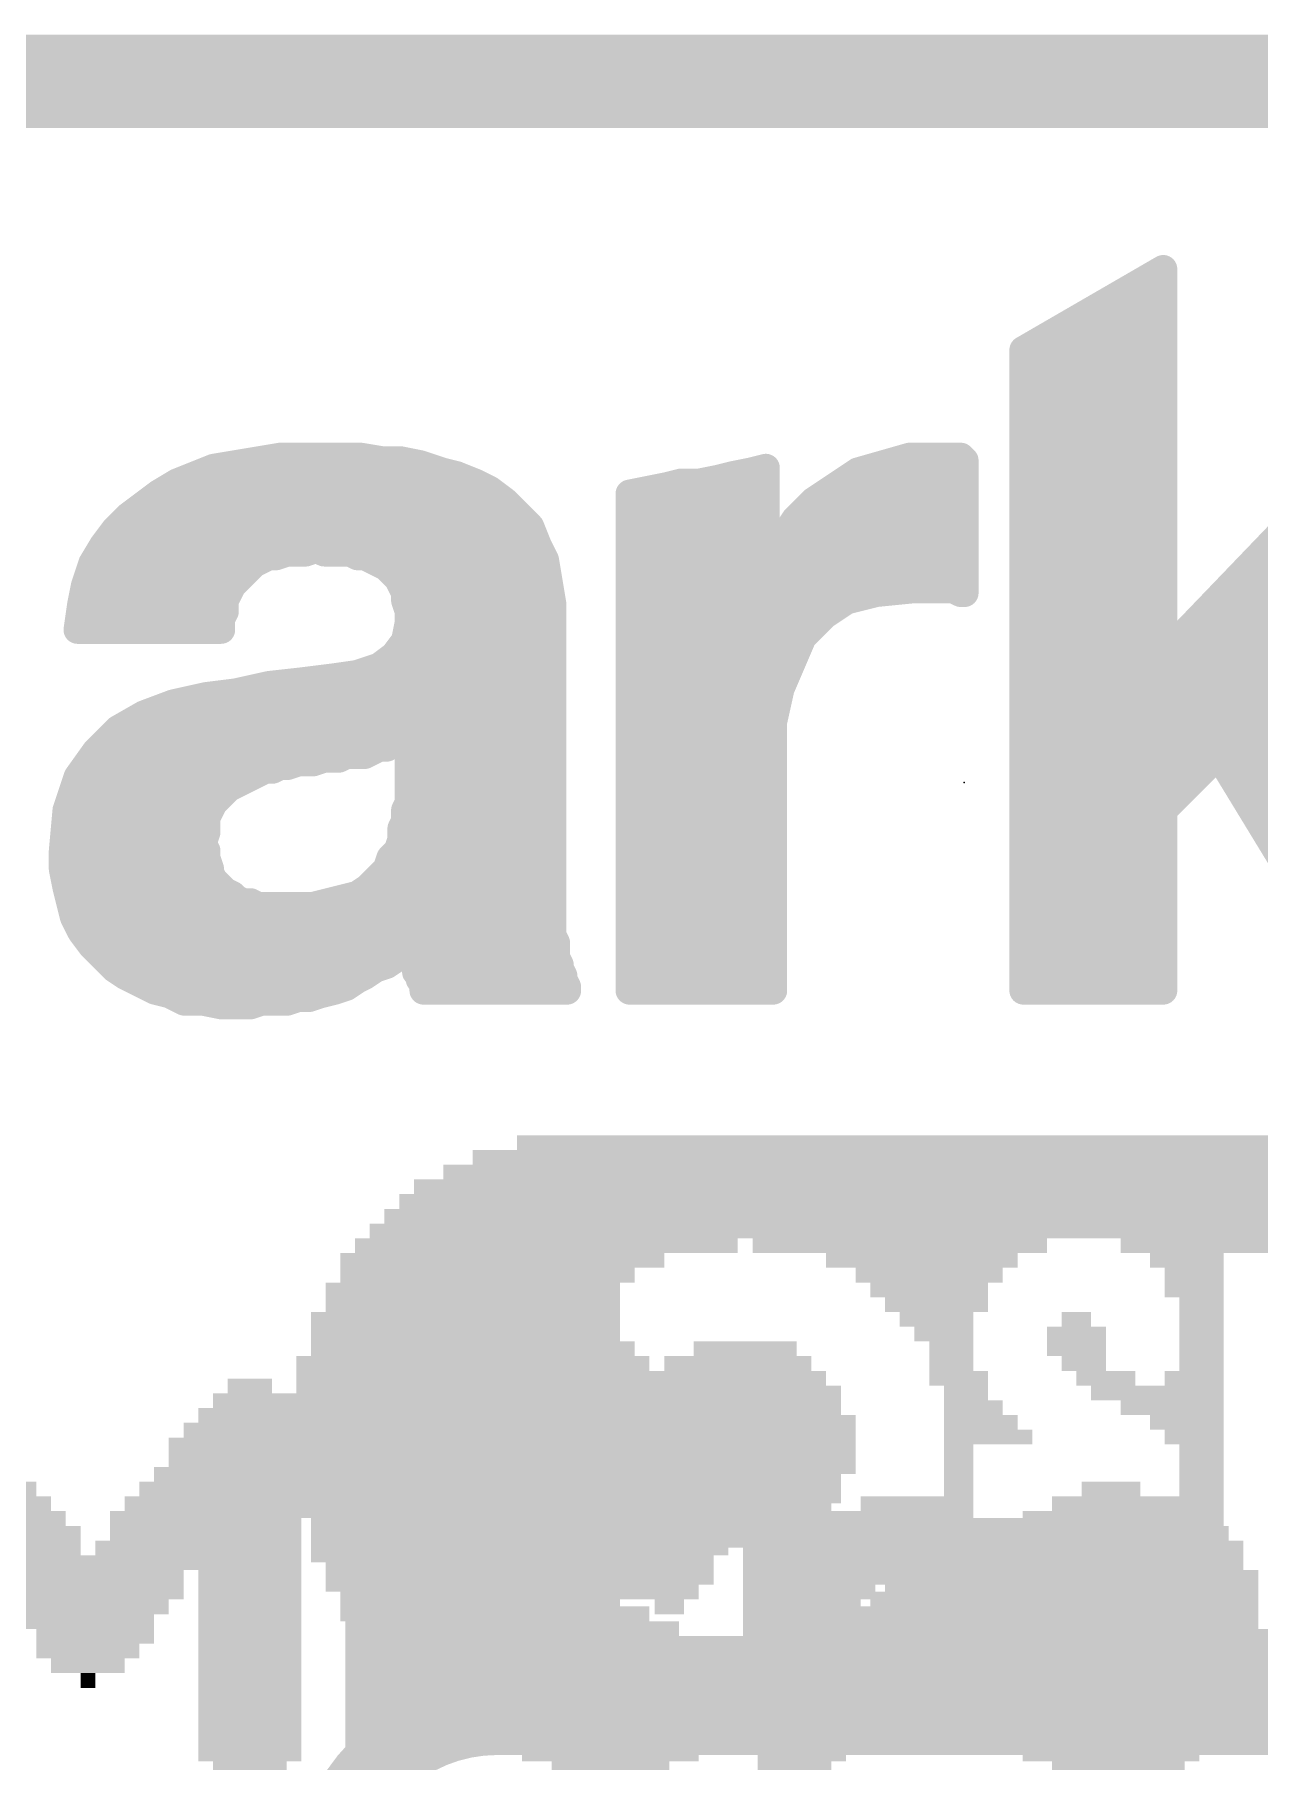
# Model space of a CAD drawing. Extents: x -33 to 53.6, y -18.3 to 32.5.
# Drawn here: x 10.174 to 13.502, y 20.836 to 25.527 of the extents above; entities that cross this region are included whole.
import ezdxf

# ---------------------------------------------------------------- set-up
doc = ezdxf.new("R2010")
doc.units = 0
for name, color, linetype in [('1', 12, 'CONTINUOUS'), ('16', 132, 'CONTINUOUS'), ('20', 31, 'CONTINUOUS'), ('21', 41, 'CONTINUOUS'), ('22', 40, 'CONTINUOUS'), ('23', 53, 'CONTINUOUS')]:
    doc.layers.add(name, color=color, linetype=linetype)

# ---------------------------------------------------------------- blocks, each defined once
blk = doc.blocks.new('RECT')
blk.add_solid([(-0.5, -0.5), (0.5, -0.5), (-0.5, 0.5), (0.5, 0.5)])

msp = doc.modelspace()

# ---------------------------------------------------------------- linework, layer by layer
at = {"layer": '1', "const_width": 0.254}
msp.add_lwpolyline([(0, 25.4), (25.4, 25.4)], dxfattribs=at)
at = {"layer": '16', "const_width": 0.254}
msp.add_lwpolyline([(0, 25.4), (25.4, 25.4)], dxfattribs=at)
at = {"layer": '20', "const_width": 0.2032}
msp.add_lwpolyline([(25.4, 25.4), (0, 25.4)], dxfattribs=at)
at = {"layer": '21', "const_width": 0.0762}
for points in [[(12.861, 24.67), (13.241, 24.89)], [(13.241, 24.89), (13.241, 23.84)], [(13.1567, 24.8412), (13.241, 24.8412)], [(13.0251, 24.765), (13.241, 24.765)], [(12.8935, 24.6888), (13.241, 24.6888)], [(12.861, 22.93), (12.861, 24.67)], [(12.861, 24.6126), (13.241, 24.6126)], [(12.861, 24.5364), (13.241, 24.5364)], [(12.861, 24.4602), (13.241, 24.4602)], [(10.661, 24.35), (10.841, 24.38)], [(10.841, 24.38), (11.061, 24.38)], [(11.061, 24.38), (11.121, 24.37)], [(11.121, 24.37), (11.171, 24.37)], [(11.171, 24.37), (11.221, 24.36)], [(11.221, 24.36), (11.281, 24.34)], [(12.411, 24.34), (12.551, 24.38)], [(12.551, 24.38), (12.691, 24.38)], [(12.691, 24.38), (12.701, 24.37)], [(12.701, 24.37), (12.701, 24.01)], [(12.861, 24.384), (13.241, 24.384)], [(10.511, 24.28), (10.561, 24.31)], [(10.561, 24.31), (10.661, 24.35)], [(11.281, 24.34), (11.321, 24.33)], [(11.321, 24.33), (11.371, 24.31)], [(11.371, 24.31), (11.411, 24.29)], [(11.891, 24.3), (11.931, 24.31)], [(11.931, 24.31), (11.981, 24.31)], [(11.981, 24.31), (12.031, 24.32)], [(12.031, 24.32), (12.071, 24.33)], [(12.071, 24.33), (12.121, 24.34)], [(12.121, 24.34), (12.161, 24.35)], [(12.161, 24.35), (12.161, 24.08)], [(12.291, 24.26), (12.411, 24.34)], [(13.241, 23.84), (13.731, 24.35)], [(10.431, 24.22), (10.511, 24.28)], [(10.5573, 24.3078), (11.3754, 24.3078)], [(11.411, 24.29), (11.451, 24.26)], [(11.791, 24.28), (11.891, 24.3)], [(11.791, 22.93), (11.791, 24.28)], [(11.9222, 24.3078), (12.161, 24.3078)], [(12.3627, 24.3078), (12.701, 24.3078)], [(12.861, 24.3078), (13.241, 24.3078)], [(10.391, 24.18), (10.431, 24.22)], [(10.4465, 24.2316), (11.4794, 24.2316)], [(11.451, 24.26), (11.521, 24.19)], [(11.791, 24.2316), (12.161, 24.2316)], [(12.241, 24.21), (12.291, 24.26)], [(12.2626, 24.2316), (12.701, 24.2316)], [(12.861, 24.2316), (13.241, 24.2316)], [(10.361, 24.14), (10.391, 24.18)], [(11.521, 24.19), (11.541, 24.14)], [(12.201, 24.15), (12.241, 24.21)], [(10.331, 24.09), (10.361, 24.14)], [(10.3726, 24.1554), (11.5348, 24.1554)], [(10.941, 24.13), (10.911, 24.12)], [(10.961, 24.12), (10.941, 24.13)], [(11.541, 24.14), (11.561, 24.1)], [(11.791, 24.1554), (12.161, 24.1554)], [(12.171, 24.08), (12.201, 24.15)], [(12.2046, 24.1554), (12.701, 24.1554)], [(12.861, 24.1554), (13.241, 24.1554)], [(10.311, 24.03), (10.331, 24.09)], [(10.3274, 24.0792), (10.7602, 24.0792)], [(10.771, 24.09), (10.711, 24.03)], [(10.811, 24.11), (10.771, 24.09)], [(10.831, 24.11), (10.811, 24.11)], [(10.861, 24.12), (10.831, 24.11)], [(10.911, 24.12), (10.861, 24.12)], [(11.031, 24.12), (10.961, 24.12)], [(11.051, 24.11), (11.031, 24.12)], [(11.071, 24.11), (11.051, 24.11)], [(11.131, 24.08), (11.071, 24.11)], [(11.161, 24.05), (11.131, 24.08)], [(11.1318, 24.0792), (11.5645, 24.0792)], [(11.561, 24.1), (11.581, 23.98)], [(11.791, 24.0792), (12.701, 24.0792)], [(12.161, 24.08), (12.171, 24.08)], [(12.861, 24.0792), (13.241, 24.0792)], [(13.4708, 24.0792), (13.915, 24.0792)], [(10.301, 23.98), (10.311, 24.03)], [(10.711, 24.03), (10.691, 23.99)], [(11.181, 24.01), (11.161, 24.05)], [(10.291, 23.91), (10.301, 23.98)], [(10.3056, 24.003), (10.6975, 24.003)], [(10.691, 23.99), (10.691, 23.96)], [(11.181, 23.99), (11.181, 24.01)], [(11.181, 24.003), (11.5772, 24.003)], [(11.191, 23.96), (11.181, 23.99)], [(11.581, 23.98), (11.581, 23.08)], [(11.791, 24.003), (12.433, 24.003)], [(12.381, 23.99), (12.321, 23.95)], [(12.461, 24.01), (12.381, 23.99)], [(12.561, 24.02), (12.461, 24.01)], [(12.671, 24.02), (12.561, 24.02)], [(12.691, 24.01), (12.671, 24.02)], [(12.701, 24.01), (12.691, 24.01)], [(12.861, 24.003), (13.241, 24.003)], [(13.3976, 24.003), (13.8373, 24.003)], [(10.691, 23.96), (10.681, 23.94)], [(10.681, 23.94), (10.681, 23.91)], [(11.191, 23.93), (11.191, 23.96)], [(12.321, 23.95), (12.261, 23.89)], [(10.681, 23.91), (10.291, 23.91)], [(10.2934, 23.9268), (10.681, 23.9268)], [(11.181, 23.88), (11.191, 23.93)], [(11.1904, 23.9268), (11.581, 23.9268)], [(11.791, 23.9268), (12.2978, 23.9268)], [(12.261, 23.89), (12.201, 23.75)], [(12.861, 23.9268), (13.241, 23.9268)], [(13.3244, 23.9268), (13.7597, 23.9268)], [(11.111, 23.81), (11.151, 23.84)], [(11.151, 23.84), (11.181, 23.88)], [(11.159, 23.8506), (11.581, 23.8506)], [(11.791, 23.8506), (12.2441, 23.8506)], [(12.861, 23.8506), (13.241, 23.8506)], [(13.2512, 23.8506), (13.682, 23.8506)], [(11.051, 23.79), (11.111, 23.81)], [(10.721, 23.74), (10.811, 23.76)], [(10.811, 23.76), (10.901, 23.77)], [(10.901, 23.77), (10.981, 23.78)], [(10.9362, 23.7744), (10.9821, 23.7744)], [(10.981, 23.78), (11.051, 23.79)], [(10.981, 23.78), (11.021, 23.57)], [(11.021, 23.57), (10.981, 23.78)], [(10.9821, 23.7744), (11.581, 23.7744)], [(11.791, 23.7744), (12.2115, 23.7744)], [(12.201, 23.75), (12.181, 23.66)], [(12.861, 23.7744), (13.6974, 23.7744)], [(10.471, 23.68), (10.551, 23.71)], [(10.551, 23.71), (10.641, 23.73)], [(10.641, 23.73), (10.721, 23.74)], [(10.801, 23.53), (10.721, 23.74)], [(10.721, 23.74), (10.801, 23.53)], [(10.401, 23.64), (10.471, 23.68)], [(10.5195, 23.6982), (10.7369, 23.6982)], [(10.7369, 23.6982), (10.9966, 23.6982)], [(10.9966, 23.6982), (11.581, 23.6982)], [(11.791, 23.6982), (12.1895, 23.6982)], [(12.181, 23.66), (12.181, 22.93)], [(12.861, 23.6982), (13.7474, 23.6982)], [(10.341, 23.58), (10.401, 23.64)], [(10.383, 23.622), (10.766, 23.622)], [(10.766, 23.622), (11.0111, 23.622)], [(11.0111, 23.622), (11.175, 23.622)], [(11.161, 23.61), (11.141, 23.6)], [(11.171, 23.62), (11.161, 23.61)], [(11.191, 23.63), (11.171, 23.62)], [(11.191, 23.44), (11.191, 23.63)], [(11.191, 23.622), (11.581, 23.622)], [(11.791, 23.622), (12.181, 23.622)], [(12.861, 23.622), (13.7974, 23.622)], [(10.291, 23.51), (10.341, 23.58)], [(10.961, 23.56), (10.931, 23.55)], [(11.001, 23.56), (10.961, 23.56)], [(11.021, 23.57), (11.001, 23.56)], [(11.071, 23.57), (11.021, 23.57)], [(11.111, 23.59), (11.071, 23.57)], [(11.131, 23.59), (11.111, 23.59)], [(11.141, 23.6), (11.131, 23.59)], [(13.391, 23.57), (13.241, 23.42)], [(13.781, 22.93), (13.391, 23.57)], [(10.3166, 23.5458), (10.795, 23.5458)], [(10.801, 23.53), (10.701, 23.48)], [(10.795, 23.5458), (10.8784, 23.5458)], [(10.821, 23.53), (10.801, 23.53)], [(10.841, 23.54), (10.821, 23.53)], [(10.861, 23.54), (10.841, 23.54)], [(10.891, 23.55), (10.861, 23.54)], [(10.931, 23.55), (10.891, 23.55)], [(11.191, 23.5458), (11.581, 23.5458)], [(11.791, 23.5458), (12.181, 23.5458)], [(12.861, 23.5458), (13.3668, 23.5458)], [(13.4057, 23.5458), (13.8473, 23.5458)], [(10.261, 23.42), (10.291, 23.51)], [(10.2775, 23.4696), (10.6906, 23.4696)], [(10.701, 23.48), (10.661, 23.44)], [(11.191, 23.4696), (11.581, 23.4696)], [(11.791, 23.4696), (12.181, 23.4696)], [(12.861, 23.4696), (13.2906, 23.4696)], [(13.4522, 23.4696), (13.8973, 23.4696)], [(10.251, 23.31), (10.261, 23.42)], [(10.661, 23.44), (10.641, 23.4)], [(11.181, 23.42), (11.191, 23.44)], [(11.181, 23.39), (11.181, 23.42)], [(13.241, 23.42), (13.241, 22.93)], [(10.2586, 23.3934), (10.641, 23.3934)], [(10.641, 23.4), (10.641, 23.36)], [(11.171, 23.37), (11.181, 23.39)], [(11.171, 23.34), (11.171, 23.37)], [(11.181, 23.3934), (11.581, 23.3934)], [(11.791, 23.3934), (12.181, 23.3934)], [(12.861, 23.3934), (13.241, 23.3934)], [(13.4986, 23.3934), (13.9472, 23.3934)], [(10.641, 23.36), (10.631, 23.33)], [(10.631, 23.33), (10.641, 23.31)], [(11.161, 23.31), (11.171, 23.34)], [(10.251, 23.26), (10.251, 23.31)], [(10.2517, 23.3172), (10.6374, 23.3172)], [(10.641, 23.31), (10.641, 23.29)], [(10.641, 23.29), (10.651, 23.26)], [(11.131, 23.26), (11.141, 23.29)], [(11.141, 23.29), (11.161, 23.31)], [(11.1634, 23.3172), (11.581, 23.3172)], [(11.791, 23.3172), (12.181, 23.3172)], [(12.861, 23.3172), (13.241, 23.3172)], [(10.261, 23.21), (10.251, 23.26)], [(10.2548, 23.241), (10.6555, 23.241)], [(10.651, 23.26), (10.651, 23.25)], [(10.651, 23.25), (10.661, 23.23)], [(10.661, 23.23), (10.691, 23.2)], [(11.081, 23.21), (11.131, 23.26)], [(11.112, 23.241), (11.581, 23.241)], [(11.791, 23.241), (12.181, 23.241)], [(12.861, 23.241), (13.241, 23.241)], [(10.281, 23.13), (10.261, 23.21)], [(10.691, 23.2), (10.711, 23.19)], [(10.711, 23.19), (10.721, 23.18)], [(10.931, 23.16), (11.051, 23.19)], [(11.051, 23.19), (11.081, 23.21)], [(10.2723, 23.1648), (10.7714, 23.1648)], [(10.721, 23.18), (10.741, 23.17)], [(10.741, 23.17), (10.761, 23.17)], [(10.761, 23.17), (10.781, 23.16)], [(10.781, 23.16), (10.931, 23.16)], [(10.9502, 23.1648), (11.581, 23.1648)], [(11.791, 23.1648), (12.181, 23.1648)], [(12.861, 23.1648), (13.241, 23.1648)], [(10.301, 23.09), (10.281, 23.13)], [(10.331, 23.05), (10.301, 23.09)], [(10.3021, 23.0886), (11.581, 23.0886)], [(11.791, 23.0886), (12.181, 23.0886)], [(12.861, 23.0886), (13.241, 23.0886)], [(10.391, 22.99), (10.331, 23.05)], [(11.181, 23.05), (11.161, 23.02)], [(11.201, 23.07), (11.181, 23.05)], [(11.201, 23.05), (11.201, 23.07)], [(11.211, 23.04), (11.201, 23.05)], [(11.581, 23.08), (11.591, 23.06)], [(11.591, 23.06), (11.591, 23.02)], [(10.3686, 23.0124), (11.1496, 23.0124)], [(11.131, 23), (11.101, 22.99)], [(11.161, 23.02), (11.131, 23)], [(11.211, 22.98), (11.211, 23.04)], [(11.211, 23.0124), (11.5948, 23.0124)], [(11.591, 23.02), (11.601, 23)], [(11.601, 23), (11.601, 22.99)], [(11.791, 23.0124), (12.181, 23.0124)], [(12.861, 23.0124), (13.241, 23.0124)], [(10.421, 22.97), (10.391, 22.99)], [(10.501, 22.93), (10.421, 22.97)], [(11.051, 22.96), (11.021, 22.94)], [(11.071, 22.97), (11.051, 22.96)], [(11.101, 22.99), (11.071, 22.97)], [(11.221, 22.97), (11.211, 22.98)], [(11.221, 22.96), (11.221, 22.97)], [(11.231, 22.95), (11.221, 22.96)], [(11.231, 22.93), (11.231, 22.95)], [(11.601, 22.99), (11.611, 22.97)], [(11.611, 22.97), (11.611, 22.96)], [(11.611, 22.96), (11.621, 22.94)], [(10.4886, 22.9362), (11.0096, 22.9362)], [(10.541, 22.92), (10.501, 22.93)], [(10.581, 22.9), (10.541, 22.92)], [(10.891, 22.91), (10.861, 22.9)], [(10.921, 22.91), (10.891, 22.91)], [(10.951, 22.92), (10.921, 22.91)], [(10.991, 22.93), (10.951, 22.92)], [(11.021, 22.94), (10.991, 22.93)], [(11.231, 22.9362), (11.621, 22.9362)], [(11.621, 22.93), (11.231, 22.93)], [(11.621, 22.94), (11.621, 22.93)], [(11.791, 22.9362), (12.181, 22.9362)], [(12.181, 22.93), (11.791, 22.93)], [(12.861, 22.9362), (13.241, 22.9362)], [(13.241, 22.93), (12.861, 22.93)], [(10.631, 22.9), (10.581, 22.9)], [(10.681, 22.89), (10.631, 22.9)], [(10.761, 22.89), (10.681, 22.89)], [(10.791, 22.9), (10.761, 22.89)], [(10.861, 22.9), (10.791, 22.9)]]:
    msp.add_lwpolyline(points, dxfattribs=at)
at = {"layer": '21', "const_width": 0.0381}
for points in [[(13.2601, 24.89, 1), (13.222, 24.89)], [(13.2505, 24.8735, 1), (13.2315, 24.9065)], [(13.1567, 24.8603, 1), (13.1567, 24.8222)], [(13.241, 24.8222, 1), (13.241, 24.8603)], [(13.0251, 24.7841, 1), (13.0251, 24.746)], [(13.241, 24.746, 1), (13.241, 24.7841)], [(12.8935, 24.7079, 1), (12.8935, 24.6698)], [(13.241, 24.6698, 1), (13.241, 24.7079)], [(12.8515, 24.6865, 1), (12.8705, 24.6535)], [(12.8801, 24.67, 1), (12.842, 24.67)], [(12.861, 24.6317, 1), (12.861, 24.5936)], [(13.241, 24.5936, 1), (13.241, 24.6317)], [(12.861, 24.5555, 1), (12.861, 24.5174)], [(13.241, 24.5174, 1), (13.241, 24.5555)], [(12.861, 24.4793, 1), (12.861, 24.4412)], [(13.241, 24.4412, 1), (13.241, 24.4793)], [(10.841, 24.3991, 1), (10.841, 24.361)], [(10.8441, 24.3612, 1), (10.8379, 24.3988)], [(11.0641, 24.3988, 1), (11.0579, 24.3612)], [(11.061, 24.361, 1), (11.061, 24.3991)], [(11.121, 24.3891, 1), (11.121, 24.351)], [(11.1179, 24.3512, 1), (11.1241, 24.3888)], [(11.1747, 24.3887, 1), (11.1673, 24.3513)], [(11.171, 24.351, 1), (11.171, 24.3891)], [(11.227, 24.3781, 1), (11.215, 24.3419)], [(11.2173, 24.3413, 1), (11.2247, 24.3787)], [(12.551, 24.3991, 1), (12.551, 24.361)], [(12.5562, 24.3617, 1), (12.5458, 24.3983)], [(12.7045, 24.3935, 1), (12.6775, 24.3665)], [(12.7201, 24.37, 1), (12.682, 24.37)], [(12.6875, 24.3565, 1), (12.7145, 24.3835)], [(12.691, 24.361, 1), (12.691, 24.3991)], [(12.861, 24.4031, 1), (12.861, 24.365)], [(13.241, 24.365, 1), (13.241, 24.4031)], [(10.5539, 24.3277, 1), (10.5681, 24.2923)], [(10.5708, 24.2937, 1), (10.5512, 24.3263)], [(10.6579, 24.3688, 1), (10.6641, 24.3312)], [(10.6681, 24.3323, 1), (10.6539, 24.3677)], [(11.2856, 24.3585, 1), (11.2764, 24.3215)], [(11.275, 24.3219, 1), (11.287, 24.3581)], [(11.3281, 24.3477, 1), (11.3139, 24.3123)], [(11.3164, 24.3115, 1), (11.3256, 24.3485)], [(11.3795, 24.327, 1), (11.3625, 24.293)], [(11.3639, 24.2923, 1), (11.3781, 24.3277)], [(11.931, 24.3291, 1), (11.931, 24.291)], [(11.9356, 24.2915, 1), (11.9264, 24.3285)], [(11.9773, 24.3287, 1), (11.9847, 24.2913)], [(11.981, 24.291, 1), (11.981, 24.3291)], [(12.0264, 24.3385, 1), (12.0356, 24.3015)], [(12.0347, 24.3013, 1), (12.0273, 24.3387)], [(12.0673, 24.3487, 1), (12.0747, 24.3113)], [(12.0756, 24.3115, 1), (12.0664, 24.3485)], [(12.1164, 24.3585, 1), (12.1256, 24.3215)], [(12.1247, 24.3213, 1), (12.1173, 24.3587)], [(12.1801, 24.35, 1), (12.142, 24.35)], [(12.1656, 24.3315, 1), (12.1564, 24.3685)], [(12.4058, 24.3583, 1), (12.4162, 24.3217)], [(12.4216, 24.3241, 1), (12.4004, 24.3559)], [(10.5012, 24.2963, 1), (10.5208, 24.2637)], [(10.5224, 24.2648, 1), (10.4996, 24.2952)], [(10.5573, 24.3269, 1), (10.5573, 24.2888)], [(11.3754, 24.2888, 1), (11.3754, 24.3269)], [(11.4224, 24.3052, 1), (11.3996, 24.2748)], [(11.4025, 24.273, 1), (11.4195, 24.307)], [(11.7873, 24.2987, 1), (11.7947, 24.2613)], [(11.8101, 24.28, 1), (11.772, 24.28)], [(11.8864, 24.3185, 1), (11.8956, 24.2815)], [(11.8947, 24.2813, 1), (11.8873, 24.3187)], [(11.9222, 24.3269, 1), (11.9222, 24.2888)], [(12.161, 24.2888, 1), (12.161, 24.3269)], [(12.3627, 24.3269, 1), (12.3627, 24.2888)], [(12.701, 24.2888, 1), (12.701, 24.3269)], [(12.861, 24.3269, 1), (12.861, 24.2888)], [(13.241, 24.2888, 1), (13.241, 24.3269)], [(10.4196, 24.2352, 1), (10.4424, 24.2048)], [(10.4445, 24.2065, 1), (10.4175, 24.2335)], [(10.4465, 24.2507, 1), (10.4465, 24.2126)], [(11.4645, 24.2735, 1), (11.4375, 24.2465)], [(11.4396, 24.2448, 1), (11.4624, 24.2752)], [(11.4794, 24.2126, 1), (11.4794, 24.2507)], [(11.791, 24.2507, 1), (11.791, 24.2126)], [(12.161, 24.2126, 1), (12.161, 24.2507)], [(12.2626, 24.2507, 1), (12.2626, 24.2126)], [(12.2804, 24.2759, 1), (12.3016, 24.2441)], [(12.3045, 24.2465, 1), (12.2775, 24.2735)], [(12.701, 24.2126, 1), (12.701, 24.2507)], [(12.861, 24.2507, 1), (12.861, 24.2126)], [(13.241, 24.2126, 1), (13.241, 24.2507)], [(10.3775, 24.1935, 1), (10.4045, 24.1665)], [(10.4062, 24.1686, 1), (10.3758, 24.1914)], [(11.5387, 24.1971, 1), (11.5033, 24.1829)], [(11.5075, 24.1765, 1), (11.5345, 24.2035)], [(12.2275, 24.2235, 1), (12.2545, 24.1965)], [(12.2569, 24.1994, 1), (12.2251, 24.2206)], [(10.3458, 24.1514, 1), (10.3762, 24.1286)], [(10.3773, 24.1302, 1), (10.3447, 24.1498)], [(10.3726, 24.1745, 1), (10.3726, 24.1364)], [(10.9495, 24.147, 1), (10.9325, 24.113)], [(10.947, 24.1119, 1), (10.935, 24.1481)], [(11.558, 24.1485, 1), (11.524, 24.1315)], [(11.5233, 24.1329, 1), (11.5587, 24.1471)], [(11.5348, 24.1364, 1), (11.5348, 24.1745)], [(11.791, 24.1745, 1), (11.791, 24.1364)], [(12.161, 24.1364, 1), (12.161, 24.1745)], [(12.1851, 24.1606, 1), (12.2169, 24.1394)], [(12.2185, 24.1425, 1), (12.1835, 24.1575)], [(12.2046, 24.1745, 1), (12.2046, 24.1364)], [(12.701, 24.1364, 1), (12.701, 24.1745)], [(12.861, 24.1745, 1), (12.861, 24.1364)], [(13.241, 24.1364, 1), (13.241, 24.1745)], [(10.3274, 24.0983, 1), (10.3274, 24.0602)], [(10.3147, 24.0998, 1), (10.3473, 24.0802)], [(10.3491, 24.084, 1), (10.3129, 24.096)], [(10.7625, 24.107, 1), (10.7795, 24.073)], [(10.7845, 24.0765, 1), (10.7575, 24.1035)], [(10.7602, 24.0602, 1), (10.7602, 24.0983)], [(10.811, 24.129, 1), (10.811, 24.0909)], [(10.8195, 24.093, 1), (10.8025, 24.127)], [(10.825, 24.1281, 1), (10.837, 24.0919)], [(10.831, 24.0909, 1), (10.831, 24.129)], [(10.861, 24.1391, 1), (10.861, 24.101)], [(10.867, 24.1019, 1), (10.855, 24.1381)], [(10.905, 24.1381, 1), (10.917, 24.1019)], [(10.911, 24.101, 1), (10.911, 24.1391)], [(10.961, 24.1391, 1), (10.961, 24.101)], [(10.9525, 24.103, 1), (10.9695, 24.137)], [(11.0395, 24.137, 1), (11.0225, 24.103)], [(11.031, 24.101, 1), (11.031, 24.1391)], [(11.051, 24.129, 1), (11.051, 24.0909)], [(11.0425, 24.093, 1), (11.0595, 24.127)], [(11.0795, 24.127, 1), (11.0625, 24.093)], [(11.071, 24.0909, 1), (11.071, 24.129)], [(11.1445, 24.0935, 1), (11.1175, 24.0665)], [(11.1318, 24.0983, 1), (11.1318, 24.0602)], [(11.1225, 24.063, 1), (11.1395, 24.097)], [(11.5798, 24.1031, 1), (11.5422, 24.0969)], [(11.544, 24.0915, 1), (11.578, 24.1085)], [(11.5645, 24.0602, 1), (11.5645, 24.0983)], [(11.791, 24.0983, 1), (11.791, 24.0602)], [(12.161, 24.0991, 1), (12.161, 24.061)], [(12.171, 24.061, 1), (12.171, 24.0991)], [(12.701, 24.0602, 1), (12.701, 24.0983)], [(12.861, 24.0983, 1), (12.861, 24.0602)], [(13.241, 24.0602, 1), (13.241, 24.0983)], [(13.4708, 24.0983, 1), (13.4708, 24.0602)], [(10.3297, 24.0263, 1), (10.2923, 24.0337)], [(10.728, 24.0215, 1), (10.694, 24.0385)], [(11.178, 24.0585, 1), (11.144, 24.0415)], [(11.1475, 24.0365, 1), (11.1745, 24.0635)], [(12.142, 24.08, 1), (12.1801, 24.08)], [(12.1535, 24.0875, 1), (12.1885, 24.0725)], [(10.3199, 23.9773, 1), (10.2821, 23.9827)], [(10.3056, 24.0221, 1), (10.3056, 23.984)], [(10.2929, 24.036, 1), (10.3291, 24.024)], [(10.7101, 23.99, 1), (10.672, 23.99)], [(10.6975, 24.0435, 1), (10.7245, 24.0165)], [(10.6975, 23.984, 1), (10.6975, 24.0221)], [(11.181, 24.0221, 1), (11.181, 23.984)], [(11.1991, 23.996, 1), (11.1629, 23.984)], [(11.2001, 24.01, 1), (11.162, 24.01)], [(11.164, 24.0015, 1), (11.198, 24.0185)], [(11.6001, 23.98, 1), (11.562, 23.98)], [(11.5772, 23.984, 1), (11.5772, 24.0221)], [(11.791, 24.0221, 1), (11.791, 23.984)], [(12.3764, 24.0085, 1), (12.3856, 23.9715)], [(12.3916, 23.9741, 1), (12.3704, 24.0059)], [(12.433, 23.984, 1), (12.433, 24.0221)], [(12.4591, 24.029, 1), (12.4629, 23.991)], [(12.4656, 23.9915, 1), (12.4564, 24.0285)], [(12.561, 24.039, 1), (12.561, 24.0009)], [(12.5629, 24.001, 1), (12.5591, 24.039)], [(12.6795, 24.037, 1), (12.6625, 24.003)], [(12.671, 24.0009, 1), (12.671, 24.039)], [(12.691, 24.0291, 1), (12.691, 23.991)], [(12.682, 24.01, 1), (12.7201, 24.01)], [(12.6825, 23.993, 1), (12.6995, 24.027)], [(12.701, 23.991, 1), (12.701, 24.0291)], [(12.861, 24.0221, 1), (12.861, 23.984)], [(13.241, 23.984, 1), (13.241, 24.0221)], [(13.3976, 24.0221, 1), (13.3976, 23.984)], [(10.2823, 23.9837, 1), (10.3197, 23.9763)], [(10.7001, 23.94, 1), (10.662, 23.94)], [(10.674, 23.9985, 1), (10.708, 23.9815)], [(10.672, 23.96, 1), (10.7101, 23.96)], [(10.708, 23.9515, 1), (10.674, 23.9685)], [(11.162, 23.99, 1), (11.2001, 23.99)], [(11.2101, 23.96, 1), (11.172, 23.96)], [(11.1729, 23.954, 1), (11.2091, 23.966)], [(11.5622, 23.9769, 1), (11.5998, 23.9831)], [(12.3104, 23.9659, 1), (12.3316, 23.9341)], [(12.3345, 23.9365, 1), (12.3075, 23.9635)], [(10.291, 23.9291, 1), (10.291, 23.891)], [(10.2721, 23.9127, 1), (10.3099, 23.9073)], [(10.2934, 23.9459, 1), (10.2934, 23.9078)], [(10.664, 23.9485, 1), (10.698, 23.9315)], [(10.662, 23.91, 1), (10.7001, 23.91)], [(10.681, 23.9078, 1), (10.681, 23.9459)], [(10.681, 23.891, 1), (10.681, 23.9291)], [(11.1904, 23.9459, 1), (11.1904, 23.9078)], [(11.172, 23.93, 1), (11.2101, 23.93)], [(11.2097, 23.9263, 1), (11.1723, 23.9337)], [(11.581, 23.9078, 1), (11.581, 23.9459)], [(11.791, 23.9459, 1), (11.791, 23.9078)], [(12.2785, 23.8825, 1), (12.2435, 23.8975)], [(12.2978, 23.9078, 1), (12.2978, 23.9459)], [(12.861, 23.9459, 1), (12.861, 23.9078)], [(13.241, 23.9078, 1), (13.241, 23.9459)], [(13.3244, 23.9459, 1), (13.3244, 23.9078)], [(11.1624, 23.8248, 1), (11.1396, 23.8552)], [(11.159, 23.8697, 1), (11.159, 23.8316)], [(11.1623, 23.8837, 1), (11.1997, 23.8763)], [(11.1962, 23.8686, 1), (11.1658, 23.8914)], [(11.581, 23.8316, 1), (11.581, 23.8697)], [(11.791, 23.8697, 1), (11.791, 23.8316)], [(12.2475, 23.9035, 1), (12.2745, 23.8765)], [(12.2441, 23.8316, 1), (12.2441, 23.8697)], [(12.861, 23.8697, 1), (12.861, 23.8316)], [(13.2512, 23.8697, 1), (13.2512, 23.8316)], [(13.241, 23.8316, 1), (13.241, 23.8697)], [(11.0996, 23.8252, 1), (11.1224, 23.7948)], [(11.117, 23.7919, 1), (11.105, 23.8281)], [(11.1358, 23.8514, 1), (11.1662, 23.8286)], [(13.2273, 23.8532, 1), (13.2547, 23.8268)], [(13.222, 23.84, 1), (13.2601, 23.84)], [(10.8089, 23.7789, 1), (10.8131, 23.7411)], [(10.8151, 23.7414, 1), (10.8069, 23.7786)], [(10.8986, 23.7889, 1), (10.9034, 23.7511)], [(10.9031, 23.7511, 1), (10.8989, 23.7889)], [(10.9362, 23.7934, 1), (10.9362, 23.7553)], [(10.9997, 23.7836, 1), (10.9623, 23.7764)], [(10.9997, 23.7836, 1), (10.9623, 23.7764)], [(10.9783, 23.7989, 1), (10.9837, 23.7611)], [(10.9821, 23.7934, 1), (10.9821, 23.7553)], [(10.9834, 23.7611, 1), (10.9786, 23.7989)], [(10.9821, 23.7553, 1), (10.9821, 23.7934)], [(11.045, 23.8081, 1), (11.057, 23.7719)], [(11.0537, 23.7711, 1), (11.0483, 23.8089)], [(11.581, 23.7553, 1), (11.581, 23.7934)], [(11.791, 23.7934, 1), (11.791, 23.7553)], [(12.2196, 23.7459, 1), (12.1824, 23.7541)], [(12.2115, 23.7553, 1), (12.2115, 23.7934)], [(12.861, 23.7934, 1), (12.861, 23.7553)], [(10.5469, 23.7286, 1), (10.5551, 23.6914)], [(10.5577, 23.6922, 1), (10.5443, 23.7278)], [(10.6386, 23.7489, 1), (10.6434, 23.7111)], [(10.6451, 23.7114, 1), (10.6369, 23.7486)], [(10.7388, 23.7468, 1), (10.7032, 23.7332)], [(10.7388, 23.7468, 1), (10.7032, 23.7332)], [(10.7169, 23.7586, 1), (10.7251, 23.7214)], [(10.7234, 23.7211, 1), (10.7186, 23.7589)], [(12.1835, 23.7575, 1), (12.2185, 23.7425)], [(10.4643, 23.6978, 1), (10.4777, 23.6622)], [(10.4805, 23.6635, 1), (10.4615, 23.6965)], [(10.5195, 23.7172, 1), (10.5195, 23.6791)], [(10.7369, 23.7172, 1), (10.7369, 23.6791)], [(10.7369, 23.6791, 1), (10.7369, 23.7172)], [(10.9966, 23.7172, 1), (10.9966, 23.6791)], [(10.9966, 23.6791, 1), (10.9966, 23.7172)], [(11.581, 23.6791, 1), (11.581, 23.7172)], [(11.791, 23.7172, 1), (11.791, 23.6791)], [(12.2001, 23.66, 1), (12.162, 23.66)], [(12.1895, 23.6791, 1), (12.1895, 23.7172)], [(12.861, 23.7172, 1), (12.861, 23.6791)], [(10.383, 23.641, 1), (10.383, 23.6029)], [(10.3915, 23.6565, 1), (10.4105, 23.6235)], [(10.4145, 23.6265, 1), (10.3875, 23.6535)], [(10.766, 23.641, 1), (10.766, 23.6029)], [(10.766, 23.6029, 1), (10.766, 23.641)], [(11.0111, 23.641, 1), (11.0111, 23.6029)], [(11.0111, 23.6029, 1), (11.0111, 23.641)], [(11.1625, 23.637, 1), (11.1795, 23.603)], [(11.1695, 23.593, 1), (11.1525, 23.627)], [(11.1845, 23.6065, 1), (11.1575, 23.6335)], [(11.191, 23.641, 1), (11.191, 23.6029)], [(11.2101, 23.63, 1), (11.172, 23.63)], [(11.175, 23.6029, 1), (11.175, 23.641)], [(11.1995, 23.613, 1), (11.1825, 23.647)], [(11.581, 23.6029, 1), (11.581, 23.641)], [(11.791, 23.641, 1), (11.791, 23.6029)], [(12.1624, 23.6641, 1), (12.1996, 23.6559)], [(12.181, 23.6029, 1), (12.181, 23.641)], [(12.861, 23.641, 1), (12.861, 23.6029)], [(10.3275, 23.5935, 1), (10.3545, 23.5665)], [(10.3565, 23.5689, 1), (10.3255, 23.5911)], [(10.961, 23.5791, 1), (10.961, 23.541)], [(10.967, 23.5419, 1), (10.955, 23.5781)], [(10.9925, 23.577, 1), (11.0095, 23.543)], [(11.001, 23.541, 1), (11.001, 23.5791)], [(11.021, 23.5891, 1), (11.021, 23.551)], [(11.0295, 23.553, 1), (11.0125, 23.587)], [(11.0625, 23.587, 1), (11.0795, 23.553)], [(11.071, 23.551, 1), (11.071, 23.5891)], [(11.111, 23.609, 1), (11.111, 23.5709)], [(11.1195, 23.573, 1), (11.1025, 23.607)], [(11.1175, 23.6035, 1), (11.1445, 23.5765)], [(11.1325, 23.617, 1), (11.1495, 23.583)], [(11.1545, 23.5865, 1), (11.1275, 23.6135)], [(11.131, 23.5709, 1), (11.131, 23.609)], [(11.1475, 23.6235, 1), (11.1745, 23.5965)], [(13.4073, 23.5799, 1), (13.3747, 23.5601)], [(13.4045, 23.5565, 1), (13.3775, 23.5835)], [(10.3166, 23.5648, 1), (10.3166, 23.5267)], [(10.795, 23.5648, 1), (10.795, 23.5267)], [(10.801, 23.5491, 1), (10.801, 23.511)], [(10.7832, 23.5232, 1), (10.8188, 23.5368)], [(10.7832, 23.5232, 1), (10.8188, 23.5368)], [(10.8095, 23.513, 1), (10.7925, 23.547)], [(10.795, 23.5267, 1), (10.795, 23.5648)], [(10.8125, 23.547, 1), (10.8295, 23.513)], [(10.821, 23.511, 1), (10.821, 23.5491)], [(10.841, 23.5591, 1), (10.841, 23.521)], [(10.8495, 23.523, 1), (10.8325, 23.557)], [(10.855, 23.5581, 1), (10.867, 23.5219)], [(10.861, 23.521, 1), (10.861, 23.5591)], [(10.891, 23.5691, 1), (10.891, 23.531)], [(10.8784, 23.5267, 1), (10.8784, 23.5648)], [(10.897, 23.5319, 1), (10.885, 23.5681)], [(10.925, 23.5681, 1), (10.937, 23.5319)], [(10.931, 23.531, 1), (10.931, 23.5691)], [(11.0023, 23.5664, 1), (11.0397, 23.5736)], [(11.0023, 23.5664, 1), (11.0397, 23.5736)], [(11.191, 23.5648, 1), (11.191, 23.5267)], [(11.581, 23.5267, 1), (11.581, 23.5648)], [(11.791, 23.5648, 1), (11.791, 23.5267)], [(12.181, 23.5267, 1), (12.181, 23.5648)], [(12.861, 23.5648, 1), (12.861, 23.5267)], [(13.3668, 23.5267, 1), (13.3668, 23.5648)], [(13.4057, 23.5648, 1), (13.4057, 23.5267)], [(10.2775, 23.4886, 1), (10.2775, 23.4505)], [(10.2755, 23.5211, 1), (10.3065, 23.4989)], [(10.3091, 23.504, 1), (10.2729, 23.516)], [(10.6925, 23.497, 1), (10.7095, 23.463)], [(10.7145, 23.4665, 1), (10.6875, 23.4935)], [(10.6906, 23.4505, 1), (10.6906, 23.4886)], [(11.191, 23.4886, 1), (11.191, 23.4505)], [(11.581, 23.4505, 1), (11.581, 23.4886)], [(11.791, 23.4886, 1), (11.791, 23.4505)], [(12.181, 23.4505, 1), (12.181, 23.4886)], [(12.861, 23.4886, 1), (12.861, 23.4505)], [(13.2906, 23.4505, 1), (13.2906, 23.4886)], [(13.4522, 23.4886, 1), (13.4522, 23.4505)], [(10.28, 23.4183, 1), (10.242, 23.4217)], [(10.6475, 23.4535, 1), (10.6745, 23.4265)], [(10.678, 23.4315, 1), (10.644, 23.4485)], [(11.2001, 23.42, 1), (11.162, 23.42)], [(11.172, 23.44, 1), (11.2101, 23.44)], [(11.208, 23.4315, 1), (11.174, 23.4485)], [(13.2601, 23.42, 1), (13.222, 23.42)], [(10.2586, 23.4124, 1), (10.2586, 23.3743)], [(10.2429, 23.426, 1), (10.2791, 23.414)], [(10.6601, 23.4, 1), (10.622, 23.4)], [(10.624, 23.4085, 1), (10.658, 23.3915)], [(10.641, 23.3743, 1), (10.641, 23.4124)], [(11.1901, 23.37, 1), (11.152, 23.37)], [(11.164, 23.4285, 1), (11.198, 23.4115)], [(11.181, 23.4124, 1), (11.181, 23.3743)], [(11.162, 23.39, 1), (11.2001, 23.39)], [(11.198, 23.3815, 1), (11.164, 23.3985)], [(11.581, 23.3743, 1), (11.581, 23.4124)], [(11.791, 23.4124, 1), (11.791, 23.3743)], [(12.181, 23.3743, 1), (12.181, 23.4124)], [(12.861, 23.4124, 1), (12.861, 23.3743)], [(13.2275, 23.4335, 1), (13.2545, 23.4065)], [(13.241, 23.3743, 1), (13.241, 23.4124)], [(13.4986, 23.4124, 1), (13.4986, 23.3743)], [(10.648, 23.3385, 1), (10.614, 23.3215)], [(10.622, 23.36, 1), (10.6601, 23.36)], [(10.6591, 23.354, 1), (10.6229, 23.366)], [(11.154, 23.3785, 1), (11.188, 23.3615)], [(11.1891, 23.334, 1), (11.1529, 23.346)], [(10.2701, 23.31, 1), (10.232, 23.31)], [(10.232, 23.3117, 1), (10.27, 23.3083)], [(10.2517, 23.3362, 1), (10.2517, 23.2981)], [(10.6129, 23.336, 1), (10.6491, 23.324)], [(10.6601, 23.31, 1), (10.622, 23.31)], [(10.6591, 23.296, 1), (10.6229, 23.284)], [(10.624, 23.3015, 1), (10.658, 23.3185)], [(10.6374, 23.2981, 1), (10.6374, 23.3362)], [(11.1275, 23.3035, 1), (11.1545, 23.2765)], [(11.1591, 23.284, 1), (11.1229, 23.296)], [(11.1429, 23.316, 1), (11.1791, 23.304)], [(11.1634, 23.3362, 1), (11.1634, 23.2981)], [(11.1745, 23.2965, 1), (11.1475, 23.3235)], [(11.152, 23.34, 1), (11.1901, 23.34)], [(11.581, 23.2981, 1), (11.581, 23.3362)], [(11.791, 23.3362, 1), (11.791, 23.2981)], [(12.181, 23.2981, 1), (12.181, 23.3362)], [(12.861, 23.3362, 1), (12.861, 23.2981)], [(13.241, 23.2981, 1), (13.241, 23.3362)], [(10.2697, 23.2637, 1), (10.2323, 23.2563)], [(10.232, 23.26, 1), (10.2701, 23.26)], [(10.2548, 23.26, 1), (10.2548, 23.2219)], [(10.622, 23.29, 1), (10.6601, 23.29)], [(10.67, 23.26, 1), (10.6319, 23.26)], [(10.6319, 23.25, 1), (10.67, 23.25)], [(10.668, 23.2585, 1), (10.634, 23.2415)], [(10.6329, 23.254, 1), (10.6691, 23.266)], [(10.6745, 23.2435, 1), (10.6475, 23.2165)], [(10.6555, 23.2219, 1), (10.6555, 23.26)], [(11.112, 23.26, 1), (11.112, 23.2219)], [(11.1129, 23.266, 1), (11.1491, 23.254)], [(11.1445, 23.2465, 1), (11.1175, 23.2735)], [(11.581, 23.2219, 1), (11.581, 23.26)], [(11.791, 23.26, 1), (11.791, 23.2219)], [(12.181, 23.2219, 1), (12.181, 23.26)], [(12.861, 23.26, 1), (12.861, 23.2219)], [(13.241, 23.2219, 1), (13.241, 23.26)], [(10.2795, 23.2146, 1), (10.2425, 23.2054)], [(10.2423, 23.2063, 1), (10.2797, 23.2137)], [(10.644, 23.2215, 1), (10.678, 23.2385)], [(10.6995, 23.217, 1), (10.6825, 23.183)], [(10.6775, 23.1865, 1), (10.7045, 23.2135)], [(10.7245, 23.2035, 1), (10.6975, 23.1765)], [(10.7025, 23.173, 1), (10.7195, 23.207)], [(11.0404, 23.2059, 1), (11.0616, 23.1741)], [(11.0556, 23.1715, 1), (11.0464, 23.2085)], [(11.0675, 23.2235, 1), (11.0945, 23.1965)], [(11.0916, 23.1941, 1), (11.0704, 23.2259)], [(10.2723, 23.1838, 1), (10.2723, 23.1457)], [(10.7295, 23.197, 1), (10.7125, 23.163)], [(10.7075, 23.1665, 1), (10.7345, 23.1935)], [(10.741, 23.1891, 1), (10.741, 23.151)], [(10.7325, 23.153, 1), (10.7495, 23.187)], [(10.7695, 23.187, 1), (10.7525, 23.153)], [(10.761, 23.151, 1), (10.761, 23.1891)], [(10.781, 23.1791, 1), (10.781, 23.141)], [(10.7714, 23.1457, 1), (10.7714, 23.1838)], [(10.7725, 23.143, 1), (10.7895, 23.177)], [(10.9264, 23.1785, 1), (10.9356, 23.1415)], [(10.931, 23.141, 1), (10.931, 23.1791)], [(10.9502, 23.1838, 1), (10.9502, 23.1457)], [(11.581, 23.1457, 1), (11.581, 23.1838)], [(11.791, 23.1838, 1), (11.791, 23.1457)], [(12.181, 23.1457, 1), (12.181, 23.1838)], [(12.861, 23.1838, 1), (12.861, 23.1457)], [(13.241, 23.1457, 1), (13.241, 23.1838)], [(10.298, 23.1385, 1), (10.264, 23.1215)], [(10.2625, 23.1254, 1), (10.2995, 23.1346)], [(10.3162, 23.1014, 1), (10.2858, 23.0786)], [(10.3021, 23.1076, 1), (10.3021, 23.0695)], [(11.581, 23.0695, 1), (11.581, 23.1076)], [(11.791, 23.1076, 1), (11.791, 23.0695)], [(12.181, 23.0695, 1), (12.181, 23.1076)], [(12.861, 23.1076, 1), (12.861, 23.0695)], [(13.241, 23.0695, 1), (13.241, 23.1076)], [(10.284, 23.0815, 1), (10.318, 23.0985)], [(10.3445, 23.0635, 1), (10.3175, 23.0365)], [(10.3158, 23.0386, 1), (10.3462, 23.0614)], [(11.1675, 23.0635, 1), (11.1945, 23.0365)], [(11.1969, 23.0394, 1), (11.1651, 23.0606)], [(11.2145, 23.0635, 1), (11.1875, 23.0365)], [(11.2201, 23.07, 1), (11.182, 23.07)], [(11.2145, 23.0565, 1), (11.1875, 23.0835)], [(11.598, 23.0885, 1), (11.564, 23.0715)], [(11.562, 23.08, 1), (11.6001, 23.08)], [(11.6101, 23.06, 1), (11.572, 23.06)], [(11.574, 23.0515, 1), (11.608, 23.0685)], [(10.3686, 23.0314, 1), (10.3686, 22.9933)], [(11.1204, 23.0159, 1), (11.1416, 22.9841)], [(11.137, 22.9819, 1), (11.125, 23.0181)], [(11.1451, 23.0306, 1), (11.1769, 23.0094)], [(11.1496, 22.9933, 1), (11.1496, 23.0314)], [(11.1716, 23.0041, 1), (11.1504, 23.0359)], [(11.182, 23.05, 1), (11.2201, 23.05)], [(11.211, 23.0314, 1), (11.211, 22.9933)], [(11.2301, 23.04, 1), (11.192, 23.04)], [(11.1975, 23.0265, 1), (11.2245, 23.0535)], [(11.608, 23.0285, 1), (11.574, 23.0115)], [(11.572, 23.02, 1), (11.6101, 23.02)], [(11.6201, 23, 1), (11.582, 23)], [(11.5948, 22.9933, 1), (11.5948, 23.0314)], [(11.791, 23.0314, 1), (11.791, 22.9933)], [(12.181, 22.9933, 1), (12.181, 23.0314)], [(12.861, 23.0314, 1), (12.861, 22.9933)], [(13.241, 22.9933, 1), (13.241, 23.0314)], [(10.4016, 23.0059, 1), (10.3804, 22.9741)], [(10.3775, 22.9765, 1), (10.4045, 23.0035)], [(10.4295, 22.987, 1), (10.4125, 22.953)], [(10.4104, 22.9541, 1), (10.4316, 22.9859)], [(11.0425, 22.977, 1), (11.0595, 22.943)], [(11.0616, 22.9441, 1), (11.0404, 22.9759)], [(11.0604, 22.9859, 1), (11.0816, 22.9541)], [(11.0795, 22.953, 1), (11.0625, 22.987)], [(11.095, 23.0081, 1), (11.107, 22.9719)], [(11.1116, 22.9741, 1), (11.0904, 23.0059)], [(11.2245, 22.9935, 1), (11.1975, 22.9665)], [(11.192, 22.98, 1), (11.2301, 22.98)], [(11.2401, 22.97, 1), (11.202, 22.97)], [(11.2345, 22.9735, 1), (11.2075, 22.9465)], [(11.2075, 22.9565, 1), (11.2345, 22.9835)], [(11.25, 22.95, 1), (11.2119, 22.95)], [(11.618, 22.9985, 1), (11.584, 22.9815)], [(11.582, 22.99, 1), (11.6201, 22.99)], [(11.584, 22.9915, 1), (11.618, 23.0085)], [(11.628, 22.9685, 1), (11.594, 22.9515)], [(11.6301, 22.97, 1), (11.592, 22.97)], [(11.594, 22.9615, 1), (11.628, 22.9785)], [(10.4886, 22.9552, 1), (10.4886, 22.9171)], [(10.5056, 22.9485, 1), (10.4964, 22.9115)], [(10.4925, 22.913, 1), (10.5095, 22.947)], [(10.5495, 22.937, 1), (10.5325, 22.903)], [(10.5364, 22.9015, 1), (10.5456, 22.9385)], [(10.891, 22.9291, 1), (10.891, 22.891)], [(10.897, 22.8919, 1), (10.885, 22.9281)], [(10.915, 22.9281, 1), (10.927, 22.8919)], [(10.921, 22.891, 1), (10.921, 22.9291)], [(10.9464, 22.9385, 1), (10.9556, 22.9015)], [(10.957, 22.9019, 1), (10.945, 22.9381)], [(10.985, 22.9481, 1), (10.997, 22.9119)], [(10.9956, 22.9115, 1), (10.9864, 22.9485)], [(11.0104, 22.9559, 1), (11.0316, 22.9241)], [(11.0096, 22.9171, 1), (11.0096, 22.9552)], [(11.027, 22.9219, 1), (11.015, 22.9581)], [(11.202, 22.96, 1), (11.2401, 22.96)], [(11.2119, 22.93, 1), (11.25, 22.93)], [(11.231, 22.9552, 1), (11.231, 22.9171)], [(11.231, 22.949, 1), (11.231, 22.9109)], [(11.2175, 22.9365, 1), (11.2445, 22.9635)], [(11.592, 22.96, 1), (11.6301, 22.96)], [(11.6401, 22.94, 1), (11.602, 22.94)], [(11.602, 22.93, 1), (11.6401, 22.93)], [(11.604, 22.9315, 1), (11.638, 22.9485)], [(11.621, 22.9171, 1), (11.621, 22.9552)], [(11.621, 22.9109, 1), (11.621, 22.949)], [(11.791, 22.9552, 1), (11.791, 22.9171)], [(11.791, 22.949, 1), (11.791, 22.9109)], [(11.772, 22.93, 1), (11.8101, 22.93)], [(12.162, 22.93, 1), (12.2001, 22.93)], [(12.181, 22.9171, 1), (12.181, 22.9552)], [(12.181, 22.9109, 1), (12.181, 22.949)], [(12.861, 22.9552, 1), (12.861, 22.9171)], [(12.861, 22.949, 1), (12.861, 22.9109)], [(12.842, 22.93, 1), (12.8801, 22.93)], [(13.222, 22.93, 1), (13.2601, 22.93)], [(13.241, 22.9171, 1), (13.241, 22.9552)], [(13.241, 22.9109, 1), (13.241, 22.949)], [(10.581, 22.9191, 1), (10.581, 22.881)], [(10.5725, 22.883, 1), (10.5895, 22.917)], [(10.6347, 22.9187, 1), (10.6273, 22.8813)], [(10.631, 22.881, 1), (10.631, 22.9191)], [(10.681, 22.9091, 1), (10.681, 22.871)], [(10.6773, 22.8713, 1), (10.6847, 22.9087)], [(10.755, 22.9081, 1), (10.767, 22.8719)], [(10.761, 22.871, 1), (10.761, 22.9091)], [(10.791, 22.9191, 1), (10.791, 22.881)], [(10.797, 22.8819, 1), (10.785, 22.9181)], [(10.855, 22.9181, 1), (10.867, 22.8819)], [(10.861, 22.881, 1), (10.861, 22.9191)]]:
    msp.add_lwpolyline(points, format="xyb", dxfattribs=at)
at = {"layer": '22'}
for points, const_width in [([(11.43, 20.955, 0.4142), (10.9728, 20.4978)], 0.2032), ([(11.43, 21.0058, 1), (11.43, 20.9042)], 0.1016), ([(11.43, 20.9042, 1), (11.43, 21.0058)], 0.1016)]:
    msp.add_lwpolyline(points, format="xyb", dxfattribs=dict(at, const_width=const_width))
at = {"layer": '22', "const_width": 0.2032}
msp.add_lwpolyline([(13.97, 20.955), (11.43, 20.955)], dxfattribs=at)
at = {"layer": '23'}
msp.add_point((12.7, 23.495), dxfattribs=at)

# ---------------------------------------------------------------- block references
at = {"layer": '21', "yscale": 0.04}
for p, xscale in [((11.159, 21.896), 0.2), ((10.759, 21.856), 0.12), ((11.139, 21.856), 0.24), ((10.779, 21.816), 0.24), ((11.159, 21.816), 0.28), ((10.759, 21.776), 0.28), ((11.159, 21.776), 0.28), ((10.739, 21.736), 0.32), ((11.139, 21.736), 0.24), ((10.719, 21.696), 0.36), ((10.719, 21.656), 0.36), ((11.139, 21.696), 0.24), ((11.139, 21.656), 0.16), ((10.699, 21.616), 0.4), ((9.959, 21.576), 0.44), ((10.679, 21.576), 0.44), ((11.739, 21.576), 0.08), ((13.099, 21.576), 0.16), ((9.979, 21.536), 0.48), ((10.659, 21.536), 0.48), ((11.139, 21.536), 0.24), ((11.739, 21.536), 0.32), ((12.239, 21.536), 0.2), ((12.539, 21.536), 0.24), ((13.119, 21.536), 0.36), ((9.999, 21.496), 0.52), ((10.639, 21.496), 0.52), ((11.139, 21.496), 0.24), ((11.739, 21.496), 0.48), ((12.419, 21.496), 0.56), ((13.119, 21.496), 0.52), ((10.019, 21.456), 0.56), ((10.639, 21.456), 0.52), ((11.159, 21.456), 0.28), ((11.739, 21.456), 0.56), ((12.419, 21.456), 0.64), ((13.119, 21.456), 0.6), ((10.019, 21.416), 0.56), ((10.319, 21.376), 1.16), ((10.619, 21.416), 0.56), ((11.159, 21.416), 0.28), ((11.159, 21.376), 0.28), ((11.699, 21.376), 0.64), ((11.739, 21.416), 0.64), ((12.399, 21.416), 0.6), ((12.399, 21.376), 0.6), ((13.099, 21.376), 0.72), ((13.119, 21.416), 0.68), ((10.319, 21.336), 0.52), ((10.759, 21.336), 0.28), ((11.159, 21.336), 0.28), ((11.699, 21.336), 0.64), ((12.399, 21.336), 0.6), ((13.119, 21.336), 0.76), ((10.339, 21.296), 0.48), ((10.759, 21.296), 0.28), ((11.159, 21.296), 0.28), ((11.679, 21.296), 0.6), ((12.279, 21.296), 0.36), ((12.599, 21.296), 0.12), ((12.899, 21.296), 0.32), ((13.339, 21.296), 0.32), ((10.319, 21.256), 0.44), ((10.759, 21.256), 0.28), ((11.159, 21.256), 0.28), ((11.499, 21.256), 0.32), ((11.899, 21.256), 0.08), ((12.259, 21.256), 0.32), ((12.859, 21.256), 0.32), ((13.359, 21.256), 0.28), ((10.319, 21.216), 0.36), ((10.759, 21.216), 0.28), ((11.159, 21.216), 0.28), ((11.479, 21.216), 0.28), ((12.239, 21.216), 0.28), ((12.839, 21.216), 0.28), ((13.359, 21.216), 0.28), ((10.339, 21.176), 0.32), ((10.759, 21.176), 0.28), ((11.159, 21.176), 0.28), ((11.479, 21.176), 0.28), ((12.239, 21.176), 0.28), ((12.839, 21.176), 0.28), ((13.379, 21.176), 0.32), ((10.319, 21.136), 0.28), ((10.319, 21.096), 0.2), ((10.759, 21.136), 0.28), ((10.759, 21.096), 0.28), ((11.159, 21.136), 0.28), ((11.159, 21.096), 0.28), ((11.479, 21.136), 0.28), ((11.499, 21.096), 0.32), ((11.899, 21.096), 0.08), ((12.239, 21.136), 0.28), ((12.239, 21.096), 0.28), ((12.839, 21.136), 0.28), ((12.859, 21.096), 0.32), ((13.359, 21.136), 0.28), ((13.359, 21.096), 0.28), ((10.319, 21.056), 0.04), ((10.759, 21.056), 0.28), ((11.159, 21.056), 0.28), ((11.679, 21.056), 0.6), ((12.239, 21.056), 0.28), ((12.899, 21.056), 0.32), ((13.319, 21.056), 0.36), ((10.759, 21.016), 0.28), ((11.159, 21.016), 0.28), ((11.699, 21.016), 0.64), ((12.239, 21.016), 0.28), ((13.119, 21.016), 0.76), ((10.759, 20.976), 0.28), ((11.159, 20.976), 0.28), ((11.699, 20.976), 0.64), ((12.239, 20.976), 0.28), ((13.119, 20.976), 0.68), ((10.759, 20.936), 0.28), ((11.159, 20.936), 0.28), ((11.719, 20.936), 0.6), ((12.239, 20.936), 0.28), ((13.099, 20.936), 0.64), ((10.759, 20.896), 0.28), ((10.759, 20.856), 0.28), ((11.159, 20.896), 0.28), ((11.139, 20.856), 0.24), ((11.739, 20.896), 0.56), ((11.739, 20.856), 0.48), ((12.239, 20.896), 0.28), ((12.259, 20.856), 0.24), ((13.119, 20.896), 0.6), ((13.099, 20.856), 0.48), ((10.759, 20.816), 0.2), ((11.139, 20.816), 0.24), ((11.739, 20.816), 0.32), ((12.239, 20.816), 0.2), ((13.119, 20.816), 0.36)]:
    msp.add_blockref('RECT', p, dxfattribs=dict(at, xscale=xscale))
at = {"layer": '22', "yscale": 0.04, "rotation": 180}
for p, xscale in [((12.705, 22.517), 2.44), ((12.705, 22.477), 2.68), ((12.705, 22.437), 2.84), ((12.705, 22.357), 3.08), ((12.705, 22.397), 3), ((12.705, 22.317), 3.16), ((12.705, 22.277), 3.24), ((11.565, 22.237), 1.04), ((12.525, 22.237), 0.8), ((13.745, 22.237), 1.24), ((11.445, 22.197), 0.88), ((12.585, 22.197), 0.52), ((13.305, 22.197), 0.2), ((11.405, 22.157), 0.8), ((12.605, 22.157), 0.4), ((13.325, 22.157), 0.16), ((11.365, 22.117), 0.8), ((11.365, 22.077), 0.8), ((12.605, 22.117), 0.32), ((12.625, 22.077), 0.28), ((13.325, 22.117), 0.16), ((13.345, 22.077), 0.12), ((11.345, 22.037), 0.84), ((12.625, 22.037), 0.2), ((13.005, 22.037), 0.08), ((13.345, 22.037), 0.12), ((11.345, 21.997), 0.84), ((12.645, 21.997), 0.16), ((13.005, 21.997), 0.16), ((13.345, 21.997), 0.12), ((11.365, 21.957), 0.88), ((12.105, 21.957), 0.28), ((12.665, 21.957), 0.12), ((13.005, 21.957), 0.16), ((13.345, 21.957), 0.12), ((11.365, 21.917), 0.96), ((12.085, 21.917), 0.4), ((12.665, 21.917), 0.12), ((13.025, 21.917), 0.12), ((13.345, 21.917), 0.12), ((11.605, 21.877), 1.44), ((12.685, 21.877), 0.16), ((13.085, 21.877), 0.16), ((13.325, 21.877), 0.16), ((11.625, 21.837), 1.48), ((11.625, 21.797), 1.48), ((12.705, 21.837), 0.12), ((12.725, 21.797), 0.16), ((13.225, 21.837), 0.36), ((13.265, 21.797), 0.28), ((11.645, 21.757), 1.52), ((12.745, 21.757), 0.2), ((13.305, 21.757), 0.2), ((11.645, 21.717), 1.52), ((12.765, 21.717), 0.24), ((13.325, 21.717), 0.16), ((11.645, 21.677), 1.52), ((12.685, 21.677), 0.08), ((13.345, 21.677), 0.12), ((11.645, 21.637), 1.52), ((12.685, 21.637), 0.08), ((13.345, 21.637), 0.12), ((11.625, 21.597), 1.48), ((12.685, 21.597), 0.08), ((13.345, 21.597), 0.12), ((11.625, 21.557), 1.48), ((11.605, 21.517), 1.44), ((12.665, 21.517), 0.12), ((12.685, 21.557), 0.08), ((13.325, 21.517), 0.16), ((13.345, 21.557), 0.12), ((11.385, 21.477), 0.92), ((12.105, 21.477), 0.36), ((13.005, 21.477), 0.8), ((11.365, 21.437), 0.88), ((12.105, 21.437), 0.2), ((12.985, 21.437), 0.84), ((11.345, 21.397), 0.84), ((12.985, 21.397), 0.84), ((11.365, 21.357), 0.8), ((12.965, 21.357), 0.88), ((11.365, 21.317), 0.8), ((12.945, 21.317), 0.92), ((11.385, 21.277), 0.76), ((11.425, 21.237), 0.84), ((12.885, 21.237), 1.04), ((12.925, 21.277), 0.96), ((11.485, 21.197), 0.88), ((12.865, 21.197), 1.16), ((12.705, 21.157), 3.24), ((12.705, 21.117), 3.16), ((12.705, 21.077), 3.08), ((12.705, 21.037), 3), ((12.705, 20.997), 2.84), ((12.705, 20.957), 2.68), ((12.705, 20.917), 2.44)]:
    msp.add_blockref('RECT', p, dxfattribs=dict(at, xscale=xscale))

doc.saveas('drawing.dxf')
